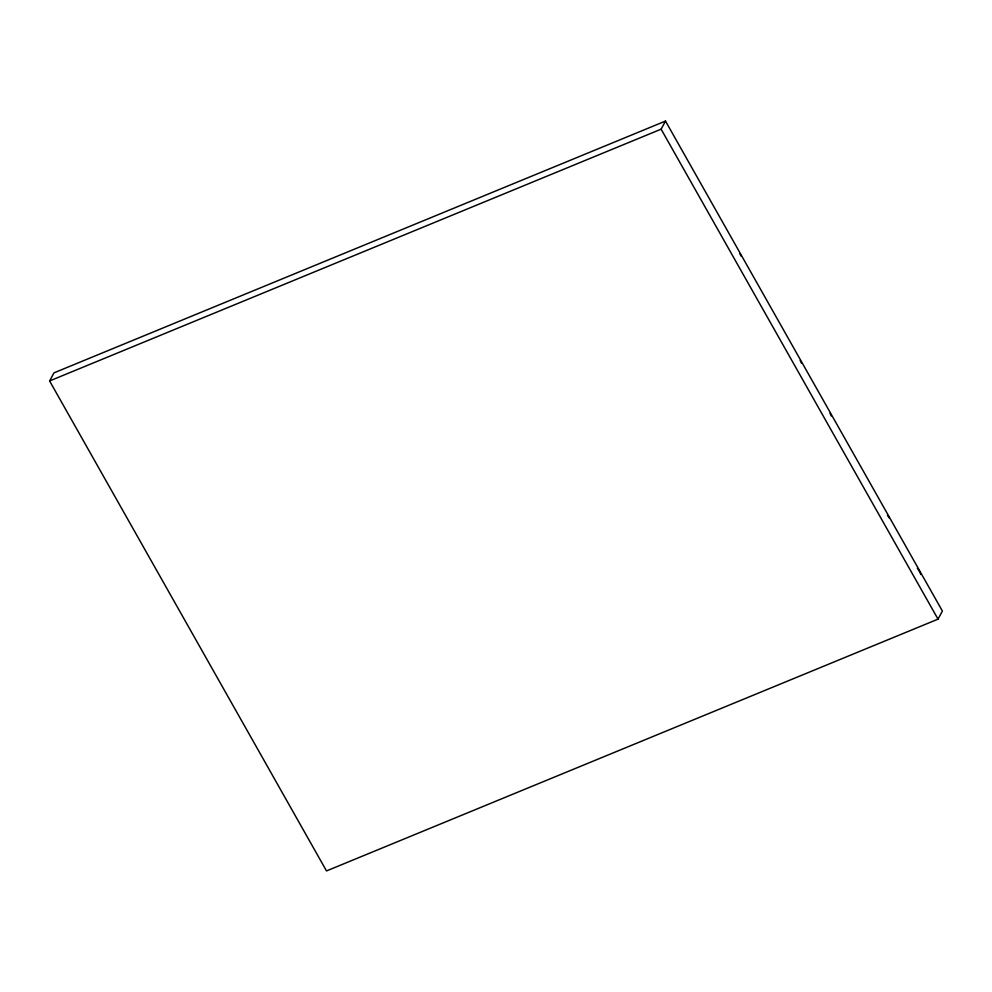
<?xml version="1.0" encoding="UTF-8"?>
<svg xmlns="http://www.w3.org/2000/svg" width="992" height="992" viewBox="0 0 992 992"><rect width="100%" height="100%" fill="white"/><g stroke="black" fill="none" stroke-linecap="round" stroke-linejoin="round"><path stroke-width="1.49" d="M49.6 380.953L53.977 372.856L665.496 121.074L942.4 611.047L938.023 619.144L326.504 870.926L49.6 380.953L661.118 129.171L665.496 121.074M661.118 129.171L938.023 619.144M830.056 413.366A28.731 25.209 28.4 0 1 831.259 415.958M739.772 253.58A28.731 25.209 28.4 0 1 741.111 256.134M800.197 360.53A28.731 25.209 28.4 0 1 801.4 363.122M887.48 515.356A28.731 25.209 28.4 0 1 889.08 517.787M917.34 568.205A28.731 25.209 28.4 0 1 920.849 574.492"/></g></svg>
